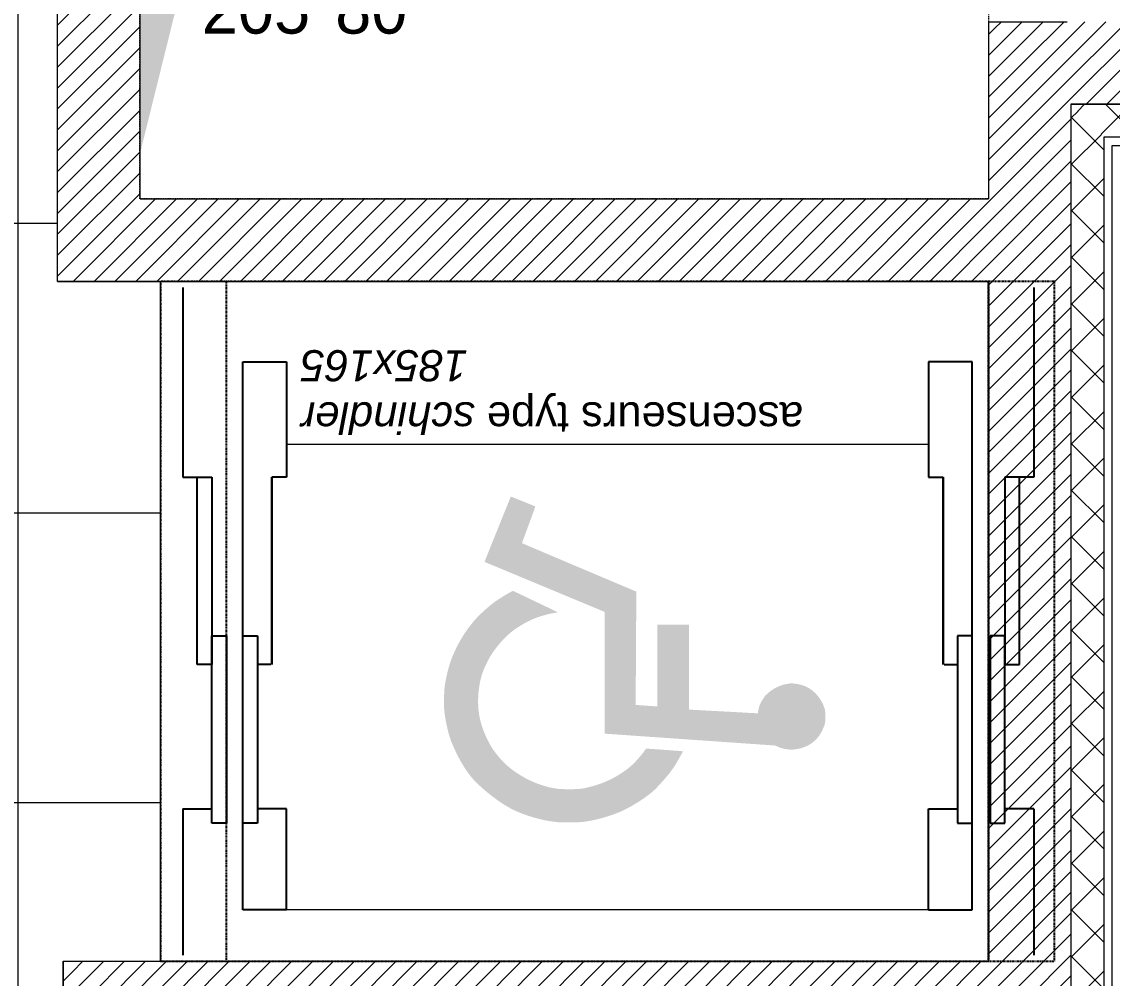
# Model space of a CAD drawing. Header units: centimetres. Extents: x 2191 to 12545, y -680 to 18662.
# Drawn here: x 8549.7 to 8814.3, y 8356.3 to 8588.4 of the extents above; entities that cross this region are included whole.
import ezdxf

# ---------------------------------------------------------------- set-up
doc = ezdxf.new("R2010")
doc.units = ezdxf.units.CM
doc.linetypes.add('Style de ligne -11', pattern=[0.347222, 0.20828, -0.138942])
doc.linetypes.add('VW-01', pattern=[0.41656, 0.20828, -0.20828])
for name, color, linetype in [('B GÈnÈral_Hatch', 252, 'Continuous'), ('B Général', 252, 'Continuous'), ('C ANNOTATIONS-prestations', 252, 'Continuous'), ('C ANNOTATIONS-prestations_Hatch', 252, 'Continuous'), ('C ANNOTATIONS-texte', 252, 'Continuous'), ('D SURFACES-shab', 252, 'Continuous')]:
    doc.layers.add(name, color=color, linetype=linetype)
doc.styles.add('Eurostile', font='Eurosti.TTF')
doc.styles.add('Helvetica Neue Thin', font='')
doc.styles.get('Helvetica Neue Thin').set_extended_font_data('Helvetica Neue Thin')
pattern_1 = [(45, (-631.1073, 4809.0284), (2.4253472, -2.6458333), [])]

# ---------------------------------------------------------------- blocks, each defined once
blk = doc.blocks.new('Groupe-144-1')
at = {"layer": 'B GÈnÈral_Hatch', "color": 254, "linetype": 'Continuous', "true_color": 0xd6d6d6}
blk.add_solid([(9209.48, 3826.39), (9209.48, 3747.39), (9359.48, 3826.39), (9224.5, 3808)], dxfattribs=at)
at = {"layer": 'B Général', "color": 7, "linetype": 'VW-01', "lineweight": 5, "flags": 128}
blk.add_lwpolyline([(9209.48, 3826.39), (9415.45, 3826.39), (9415.45, 3736.39), (9209.48, 3736.39)], close=True, dxfattribs=at)
at = {"layer": 'C ANNOTATIONS-texte', "insert": (9224.5, 3805.83), "char_height": 11.765, "width": 119.4469, "attachment_point": 1, "line_spacing_factor": 0.894142, "style": 'Eurostile'}
blk.add_mtext('VH R-6\\P205*80', dxfattribs=at)
blk = doc.blocks.new('LOGO PMR')
at = {"layer": 'B GÈnÈral_Hatch', "linetype": 'Continuous', "lineweight": 0, "true_color": 0xbfbfbf}
for points in [[(37.86, 30), (37.85, 30.02), (37.8, 30.15), (37.73, 30.31), (37.65, 30.51), (37.55, 30.74), (37.44, 31), (37.32, 31.3), (37.18, 31.63), (37.03, 31.99), (36.87, 32.38), (36.71, 32.77), (36.54, 33.16), (36.38, 33.56), (36.21, 33.97), (36.04, 34.38), (35.86, 34.8), (35.69, 35.22), (35.51, 35.64), (35.34, 36.06), (35.16, 36.48), (34.99, 36.89), (34.82, 37.29), (34.66, 37.7), (34.49, 38.09), (34.33, 38.49), (34.17, 38.87), (34.02, 39.24), (33.87, 39.59), (33.73, 39.92), (33.6, 40.24), (33.47, 40.54), (33.35, 40.83), (33.24, 41.1), (33.13, 41.37), (33.01, 41.65), (32.89, 41.93), (32.77, 42.22), (32.65, 42.52), (32.52, 42.83), (32.39, 43.15), (32.25, 43.47), (32.13, 43.78), (32.02, 44.04), (31.93, 44.26), (31.85, 44.44), (31.8, 44.57), (31.76, 44.66), (31.74, 44.71), (31.73, 44.72), (31.74, 44.71), (31.73, 44.72), (31.72, 44.74), (31.71, 44.78), (31.69, 44.84), (31.66, 44.9), (31.62, 44.99), (31.58, 45.08), (31.53, 45.2), (31.48, 45.33), (31.41, 45.49), (31.34, 45.66), (31.26, 45.85), (31.18, 46.06), (31.08, 46.29), (30.98, 46.54), (30.87, 46.8), (30.75, 47.08), (30.64, 47.36), (30.52, 47.65), (30.39, 47.95), (30.26, 48.26), (30.13, 48.58), (29.99, 48.91), (29.85, 49.25), (29.71, 49.59), (29.56, 49.93), (29.42, 50.28), (29.27, 50.63), (29.13, 50.98), (28.98, 51.34), (28.83, 51.7), (28.68, 52.06), (28.53, 52.41), (28.39, 52.77), (28.24, 53.12), (28.1, 53.46), (27.95, 53.81), (27.81, 54.15), (27.67, 54.48), (27.53, 54.82), (27.39, 55.15), (27.25, 55.49), (27.11, 55.82), (26.98, 56.15), (26.84, 56.49), (26.7, 56.82), (26.56, 57.15), (26.43, 57.46), (26.31, 57.75), (26.21, 58), (26.11, 58.23), (26.03, 58.43), (25.96, 58.59), (25.91, 58.73), (25.86, 58.83), (25.73, 58.83), (25.56, 58.83), (25.36, 58.83), (25.13, 58.83), (24.87, 58.83), (24.57, 58.83), (24.23, 58.83), (23.87, 58.83), (23.49, 58.83), (23.1, 58.83), (22.72, 58.83), (22.34, 58.83), (21.95, 58.83), (21.57, 58.83), (21.19, 58.83), (20.81, 58.83), (20.42, 58.83), (20.04, 58.83), (19.65, 58.83), (19.26, 58.83), (18.87, 58.83), (18.47, 58.83), (18.08, 58.83), (17.68, 58.83), (17.28, 58.83), (16.87, 58.83), (16.46, 58.83), (16.04, 58.83), (15.62, 58.83), (15.19, 58.83), (14.76, 58.83), (14.32, 58.83), (13.9, 58.83), (13.51, 58.83), (13.15, 58.83), (12.83, 58.83), (12.54, 58.83), (12.29, 58.83), (12.07, 58.83), (11.88, 58.83), (11.72, 58.83), (11.59, 58.83), (11.48, 58.83), (11.39, 58.83), (11.32, 58.83), (11.28, 58.83), (11.26, 58.83), (11.27, 58.83), (11.26, 58.83), (11.21, 58.83), (11.11, 58.83), (10.97, 58.83), (10.79, 58.83), (10.56, 58.83), (10.29, 58.83), (9.97, 58.83), (9.63, 58.83), (9.3, 58.83), (8.98, 58.83), (8.67, 58.83), (8.37, 58.83), (8.08, 58.83), (7.79, 58.83), (7.52, 58.83), (7.22, 58.83), (6.87, 58.83), (6.47, 58.83), (6.02, 58.83), (5.52, 58.83), (4.97, 58.83), (4.37, 58.83), (3.72, 58.83), (3.05, 58.83), (2.4, 58.83), (1.76, 58.83), (1.14, 58.83), (0.54, 58.84), (-0.04, 58.84), (-0.61, 58.84), (-1.16, 58.84), (-1.67, 58.84), (-2.13, 58.84), (-2.53, 58.84), (-2.87, 58.84), (-3.16, 58.84), (-3.4, 58.84), (-3.57, 58.85), (-3.69, 58.85), (-3.69, 58.85), (-3.69, 58.85), (-3.7, 58.96), (-3.71, 59.11), (-3.72, 59.29), (-3.74, 59.51), (-3.76, 59.76), (-3.78, 60.05), (-3.8, 60.38), (-3.83, 60.74), (-3.85, 61.14), (-3.88, 61.57), (-3.92, 62.05), (-3.95, 62.55), (-3.99, 63.09), (-4.03, 63.67), (-4.07, 64.29), (-4.12, 64.93), (-4.17, 65.61), (-4.22, 66.3), (-4.27, 67.02), (-4.32, 67.74), (-4.37, 68.49), (-4.42, 69.25), (-4.48, 70.03), (-4.53, 70.83), (-4.59, 71.61), (-4.64, 72.33), (-4.68, 72.98), (-4.72, 73.58), (-4.76, 74.11), (-4.79, 74.59), (-4.82, 75), (-4.85, 75.35), (-4.87, 75.68), (-4.89, 76.01), (-4.92, 76.36), (-4.94, 76.72), (-4.97, 77.08), (-4.99, 77.46), (-5.02, 77.84), (-5.05, 78.24), (-5.07, 78.61), (-5.1, 78.93), (-5.11, 79.19), (-5.13, 79.41), (-5.14, 79.57), (-5.15, 79.68), (-5.15, 79.74), (-5.15, 79.74), (-5.15, 79.73), (-5.15, 79.73), (-5.15, 79.75), (-5.16, 79.79), (-5.16, 79.85), (-5.17, 79.93), (-5.17, 80.02), (-5.18, 80.13), (-5.19, 80.27), (-5.2, 80.42), (-5.21, 80.6), (-5.23, 80.8), (-5.24, 81.02), (-5.26, 81.27), (-5.28, 81.53), (-5.3, 81.82), (-5.32, 82.13), (-5.34, 82.45), (-5.36, 82.78), (-5.39, 83.13), (-5.41, 83.49), (-5.44, 83.86), (-5.47, 84.24), (-5.49, 84.64), (-5.52, 85.05), (-5.55, 85.46), (-5.58, 85.88), (-5.61, 86.31), (-5.64, 86.74), (-5.67, 87.18), (-5.7, 87.62), (-5.73, 88.07), (-5.77, 88.53), (-5.8, 88.98), (-5.83, 89.43), (-5.86, 89.89), (-5.89, 90.34), (-5.92, 90.8), (-5.95, 91.25), (-5.99, 91.7), (-6.02, 92.15), (-6.05, 92.6), (-6.08, 93.04), (-6.11, 93.47), (-6.14, 93.9), (-6.17, 94.31), (-6.2, 94.73), (-6.23, 95.13), (-6.25, 95.54), (-6.28, 95.94), (-6.31, 96.33), (-6.34, 96.73), (-6.36, 97.12), (-6.39, 97.51), (-6.42, 97.9), (-6.45, 98.29), (-6.47, 98.65), (-6.49, 98.98), (-6.51, 99.28), (-6.53, 99.54), (-6.55, 99.76), (-6.56, 99.95), (-6.57, 100.11), (-6.58, 100.23), (-6.59, 100.25), (-6.61, 100.28), (-6.62, 100.32), (-6.64, 100.35), (-6.65, 100.39), (-6.67, 100.42), (-6.68, 100.46), (-6.7, 100.5), (-6.72, 100.54), (-6.73, 100.57), (-6.74, 100.59), (-6.75, 100.61), (-6.76, 100.62), (-6.76, 100.63), (-6.76, 100.63), (-6.76, 100.62), (-6.76, 100.62), (-6.77, 100.64), (-6.79, 100.68), (-6.81, 100.74), (-6.84, 100.82), (-6.89, 100.93), (-6.93, 101.05), (-6.99, 101.19), (-7.05, 101.34), (-7.11, 101.49), (-7.16, 101.64), (-7.2, 101.78), (-7.25, 101.92), (-7.28, 102.05), (-7.32, 102.18), (-7.35, 102.31), (-7.38, 102.44), (-7.4, 102.58), (-7.43, 102.74), (-7.46, 102.9), (-7.48, 103.07), (-7.5, 103.26), (-7.53, 103.45), (-7.55, 103.66), (-7.56, 103.95), (-7.58, 104.38), (-7.5, 105.12), (-7.38, 105.82), (-7.23, 106.5), (-7.02, 107.14), (-6.78, 107.75), (-6.5, 108.32), (-6.18, 108.87), (-5.81, 109.38), (-5.4, 109.85), (-4.96, 110.3), (-4.47, 110.71), (-3.94, 111.09), (-3.37, 111.43), (-2.76, 111.74), (-2.11, 112.02), (-1.42, 112.27), (-1, 112.35), (-0.79, 112.39), (-0.46, 112.42), (-0.13, 112.44), (0.19, 112.45), (0.52, 112.45), (0.85, 112.44), (1.18, 112.43), (1.51, 112.4), (1.84, 112.36), (2.06, 112.31), (2.51, 112.22), (3.26, 111.92), (3.97, 111.58), (4.64, 111.18), (5.27, 110.73), (5.86, 110.23), (6.41, 109.67), (6.92, 109.07), (7.38, 108.41), (7.59, 107.99), (7.75, 107.68), (7.89, 107.31), (8.03, 106.93), (8.14, 106.55), (8.24, 106.17), (8.32, 105.78), (8.39, 105.39), (8.44, 105), (8.48, 104.6), (8.48, 104.25), (8.48, 103.76), (8.34, 102.92), (8.14, 102.1), (7.88, 101.33), (7.55, 100.58), (7.15, 99.86), (6.7, 99.18), (6.17, 98.53), (5.59, 97.91), (5.19, 97.6), (5.01, 97.46), (4.64, 97.23), (4.29, 97.01), (3.95, 96.83), (3.63, 96.66), (3.31, 96.52), (3.02, 96.41), (2.74, 96.32), (2.47, 96.26), (2.23, 96.21), (2.02, 96.17), (1.85, 96.14), (1.71, 96.11), (1.61, 96.09), (1.54, 96.07), (1.5, 96.07), (1.5, 96.07), (1.52, 96.07), (1.53, 96.08), (1.53, 96.08), (1.52, 96.08), (1.51, 96.08), (1.49, 96.08), (1.47, 96.07), (1.44, 96.07), (1.4, 96.07), (1.37, 96.06), (1.34, 96.06), (1.31, 96.06), (1.28, 96.05), (1.26, 96.05), (1.23, 96.05), (1.21, 96.04), (1.21, 96.03), (1.21, 96.01), (1.22, 95.98), (1.22, 95.96), (1.22, 95.94), (1.22, 95.91), (1.22, 95.88), (1.23, 95.85), (1.23, 95.82), (1.23, 95.8), (1.23, 95.79), (1.23, 95.78), (1.23, 95.78), (1.23, 95.79), (1.23, 95.81), (1.23, 95.83), (1.23, 95.86), (1.23, 95.87), (1.23, 95.87), (1.23, 95.86), (1.23, 95.84), (1.23, 95.81), (1.24, 95.76), (1.24, 95.71), (1.24, 95.65), (1.25, 95.58), (1.25, 95.5), (1.26, 95.41), (1.26, 95.32), (1.27, 95.21), (1.28, 95.1), (1.28, 94.99), (1.29, 94.85), (1.3, 94.7), (1.31, 94.52), (1.32, 94.33), (1.33, 94.11), (1.35, 93.87), (1.36, 93.6), (1.38, 93.32), (1.39, 93.02), (1.41, 92.71), (1.43, 92.39), (1.45, 92.06), (1.47, 91.72), (1.49, 91.37), (1.51, 91.01), (1.53, 90.64), (1.55, 90.26), (1.57, 89.88), (1.59, 89.5), (1.61, 89.12), (1.63, 88.73), (1.65, 88.33), (1.67, 87.94), (1.7, 87.54), (1.72, 87.14), (1.74, 86.74), (1.76, 86.35), (1.78, 85.96), (1.8, 85.58), (1.82, 85.2), (1.84, 84.82), (1.86, 84.44), (1.88, 84.08), (1.9, 83.72), (1.92, 83.37), (1.94, 83.03), (1.96, 82.71), (1.97, 82.39), (1.99, 82.09), (2.01, 81.79), (2.02, 81.51), (2.04, 81.25), (2.05, 81.02), (2.06, 80.8), (2.07, 80.61), (2.08, 80.44), (2.09, 80.29), (2.09, 80.17), (2.1, 80.06), (2.1, 79.95), (2.11, 79.86), (2.11, 79.77), (2.12, 79.69), (2.12, 79.62), (2.12, 79.56), (2.12, 79.5), (2.13, 79.46), (2.13, 79.42), (2.13, 79.39), (2.13, 79.38), (2.13, 79.37), (2.13, 79.37), (2.13, 79.39), (2.13, 79.41), (2.13, 79.44), (2.12, 79.45), (2.12, 79.47), (2.12, 79.48), (2.12, 79.48), (2.12, 79.47), (2.12, 79.46), (2.12, 79.45), (2.12, 79.43), (2.12, 79.41), (2.12, 79.4), (2.12, 79.38), (2.12, 79.37), (2.12, 79.36), (2.12, 79.35), (2.12, 79.34), (2.2, 79.34), (2.3, 79.34), (2.42, 79.34), (2.56, 79.34), (2.71, 79.34), (2.88, 79.34), (3.07, 79.34), (3.28, 79.34), (3.51, 79.34), (3.75, 79.34), (3.99, 79.34), (4.25, 79.34), (4.52, 79.34), (4.8, 79.34), (5.09, 79.34), (5.4, 79.34), (5.71, 79.34), (6.02, 79.34), (6.33, 79.34), (6.65, 79.34), (6.97, 79.34), (7.29, 79.34), (7.61, 79.34), (7.94, 79.34), (8.26, 79.34), (8.58, 79.34), (8.89, 79.34), (9.19, 79.34), (9.49, 79.34), (9.78, 79.34), (10.06, 79.34), (10.34, 79.34), (10.6, 79.34), (10.84, 79.34), (11.06, 79.34), (11.26, 79.34), (11.44, 79.34), (11.6, 79.34), (11.74, 79.34), (11.86, 79.34), (11.97, 79.34), (12.06, 79.34), (12.15, 79.34), (12.23, 79.34), (12.3, 79.34), (12.36, 79.34), (12.41, 79.34), (12.46, 79.34), (12.54, 79.34), (12.64, 79.34), (12.75, 79.34), (12.89, 79.34), (13.04, 79.34), (13.22, 79.34), (13.41, 79.34), (13.62, 79.34), (13.84, 79.34), (14.08, 79.34), (14.32, 79.34), (14.58, 79.34), (14.85, 79.34), (15.13, 79.34), (15.43, 79.34), (15.73, 79.34), (16.04, 79.34), (16.35, 79.34), (16.66, 79.34), (16.98, 79.34), (17.3, 79.34), (17.62, 79.34), (17.94, 79.34), (18.27, 79.34), (18.59, 79.34), (18.91, 79.34), (19.22, 79.34), (19.52, 79.34), (19.82, 79.34), (20.11, 79.34), (20.39, 79.34), (20.67, 79.34), (20.93, 79.34), (21.17, 79.34), (21.4, 79.34), (21.6, 79.34), (21.78, 79.34), (21.94, 79.34), (22.08, 79.34), (22.2, 79.34), (22.3, 79.34), (22.4, 79.34), (22.48, 79.34), (22.56, 79.34), (22.63, 79.34), (22.69, 79.34), (22.74, 79.34), (22.79, 79.34), (22.79, 79.27), (22.79, 79.19), (22.79, 79.1), (22.79, 78.99), (22.79, 78.88), (22.79, 78.74), (22.79, 78.6), (22.79, 78.44), (22.79, 78.28), (22.79, 78.11), (22.79, 77.94), (22.79, 77.77), (22.79, 77.59), (22.79, 77.41), (22.79, 77.23), (22.79, 77.05), (22.79, 76.87), (22.79, 76.7), (22.79, 76.55), (22.79, 76.4), (22.79, 76.27), (22.79, 76.16), (22.79, 76.05), (22.79, 75.96), (22.79, 75.88), (22.79, 75.8), (22.79, 75.73), (22.79, 75.67), (22.79, 75.61), (22.79, 75.56), (22.79, 75.52), (22.79, 75.48), (22.79, 75.45), (22.79, 75.4), (22.79, 75.35), (22.79, 75.3), (22.79, 75.23), (22.79, 75.16), (22.79, 75.08), (22.79, 75), (22.79, 74.91), (22.79, 74.8), (22.79, 74.68), (22.79, 74.55), (22.79, 74.41), (22.79, 74.25), (22.79, 74.08), (22.79, 73.91), (22.79, 73.72), (22.79, 73.54), (22.79, 73.36), (22.79, 73.18), (22.79, 73.01), (22.79, 72.84), (22.79, 72.67), (22.79, 72.51), (22.79, 72.35), (22.79, 72.21), (22.79, 72.08), (22.79, 71.96), (22.79, 71.86), (22.79, 71.77), (22.79, 71.69), (22.79, 71.62), (22.71, 71.62), (22.62, 71.62), (22.5, 71.62), (22.37, 71.62), (22.22, 71.62), (22.06, 71.62), (21.87, 71.62), (21.67, 71.62), (21.45, 71.62), (21.23, 71.62), (20.99, 71.62), (20.74, 71.62), (20.48, 71.62), (20.21, 71.62), (19.93, 71.62), (19.64, 71.62), (19.34, 71.62), (19.04, 71.62), (18.74, 71.62), (18.43, 71.62), (18.13, 71.62), (17.82, 71.62), (17.51, 71.62), (17.19, 71.62), (16.88, 71.62), (16.56, 71.62), (16.24, 71.62), (15.91, 71.62), (15.59, 71.62), (15.26, 71.62), (14.92, 71.62), (14.59, 71.62), (14.27, 71.62), (13.97, 71.62), (13.71, 71.62), (13.48, 71.62), (13.28, 71.62), (13.1, 71.62), (12.96, 71.62), (12.84, 71.62), (12.76, 71.62), (12.67, 71.62), (12.56, 71.62), (12.43, 71.62), (12.28, 71.62), (12.11, 71.62), (11.93, 71.62), (11.72, 71.62), (11.51, 71.62), (11.28, 71.62), (11.04, 71.62), (10.79, 71.62), (10.54, 71.62), (10.27, 71.62), (9.98, 71.62), (9.69, 71.62), (9.39, 71.62), (9.09, 71.62), (8.79, 71.62), (8.49, 71.62), (8.18, 71.62), (7.87, 71.62), (7.56, 71.62), (7.25, 71.62), (6.93, 71.62), (6.61, 71.62), (6.29, 71.62), (5.97, 71.62), (5.64, 71.62), (5.31, 71.62), (4.98, 71.62), (4.64, 71.62), (4.32, 71.62), (4.03, 71.62), (3.77, 71.62), (3.53, 71.62), (3.33, 71.62), (3.16, 71.62), (3.01, 71.62), (2.9, 71.62), (2.9, 71.6), (2.9, 71.57), (2.9, 71.54), (2.91, 71.51), (2.91, 71.47), (2.91, 71.44), (2.91, 71.41), (2.92, 71.37), (2.92, 71.34), (2.92, 71.31), (2.92, 71.28), (2.93, 71.26), (2.93, 71.24), (2.93, 71.22), (2.93, 71.21), (2.93, 71.21), (2.93, 71.19), (2.93, 71.16), (2.94, 71.1), (2.94, 71.03), (2.95, 70.94), (2.96, 70.82), (2.97, 70.69), (2.98, 70.54), (2.99, 70.38), (3, 70.22), (3.01, 70.05), (3.03, 69.88), (3.04, 69.71), (3.05, 69.53), (3.06, 69.35), (3.08, 69.17), (3.09, 69), (3.1, 68.84), (3.11, 68.72), (3.11, 68.61), (3.12, 68.53), (3.13, 68.46), (3.13, 68.42), (3.13, 68.41), (3.13, 68.4), (3.13, 68.37), (3.13, 68.34), (3.14, 68.3), (3.14, 68.25), (3.14, 68.19), (3.15, 68.12), (3.15, 68.04), (3.16, 67.95), (3.17, 67.86), (3.17, 67.75), (3.18, 67.64), (3.19, 67.53), (3.2, 67.4), (3.21, 67.27), (3.22, 67.14), (3.23, 67), (3.24, 66.88), (3.24, 66.76), (3.25, 66.66), (3.26, 66.56), (3.26, 66.48), (3.27, 66.4), (3.27, 66.34), (3.31, 66.34), (3.35, 66.34), (3.39, 66.34), (3.44, 66.34), (3.5, 66.34), (3.57, 66.34), (3.64, 66.35), (3.71, 66.35), (3.8, 66.35), (3.89, 66.35), (3.99, 66.35), (4.1, 66.35), (4.22, 66.35), (4.34, 66.36), (4.48, 66.36), (4.62, 66.36), (4.77, 66.36), (4.9, 66.36), (5.04, 66.36), (5.16, 66.37), (5.29, 66.37), (5.4, 66.37), (5.51, 66.37), (5.61, 66.37), (5.7, 66.37), (5.77, 66.37), (5.82, 66.38), (5.84, 66.38), (5.85, 66.38), (5.83, 66.38), (5.79, 66.38), (5.72, 66.37), (5.68, 66.37), (5.68, 66.37), (5.72, 66.37), (5.82, 66.38), (5.97, 66.38), (6.16, 66.38), (6.4, 66.38), (6.7, 66.39), (7.02, 66.39), (7.36, 66.39), (7.71, 66.4), (8.08, 66.4), (8.47, 66.41), (8.87, 66.41), (9.28, 66.41), (9.71, 66.42), (10.15, 66.42), (10.6, 66.43), (11.06, 66.43), (11.53, 66.43), (12.01, 66.44), (12.49, 66.44), (12.98, 66.44), (13.48, 66.45), (13.99, 66.45), (14.5, 66.45), (15.01, 66.46), (15.52, 66.46), (16.04, 66.46), (16.56, 66.47), (17.08, 66.47), (17.6, 66.47), (18.13, 66.48), (18.65, 66.48), (19.17, 66.48), (19.68, 66.49), (20.19, 66.49), (20.7, 66.49), (21.21, 66.49), (21.71, 66.5), (22.2, 66.5), (22.69, 66.5), (23.17, 66.5), (23.64, 66.5), (24.1, 66.51), (24.55, 66.51), (25, 66.51), (25.43, 66.51), (25.86, 66.51), (26.29, 66.51), (26.71, 66.52), (27.13, 66.52), (27.54, 66.52), (27.95, 66.52), (28.35, 66.52), (28.76, 66.52), (29.14, 66.52), (29.48, 66.52), (29.79, 66.52), (30.06, 66.52), (30.29, 66.51), (30.49, 66.51), (30.65, 66.51), (30.77, 66.51), (30.78, 66.5), (30.78, 66.5), (30.83, 66.39), (30.89, 66.25), (30.97, 66.07), (31.06, 65.86), (31.16, 65.62), (31.28, 65.34), (31.41, 65.03), (31.56, 64.69), (31.72, 64.31), (31.89, 63.9), (32.08, 63.46), (32.28, 62.99), (32.49, 62.48), (32.72, 61.94), (32.96, 61.37), (33.22, 60.76), (33.5, 60.1), (33.81, 59.36), (34.16, 58.54), (34.54, 57.63), (34.96, 56.64), (35.41, 55.57), (35.9, 54.42), (36.42, 53.19), (36.66, 52.62), (36.9, 52.05), (37.31, 51.09), (37.69, 50.18), (38.06, 49.32), (38.4, 48.52), (38.71, 47.76), (39.01, 47.06), (39.29, 46.41), (39.54, 45.81), (39.78, 45.24), (40.02, 44.68), (40.26, 44.12), (40.5, 43.56), (40.73, 43.02), (40.96, 42.47), (41.19, 41.93), (41.42, 41.4), (41.64, 40.89), (41.83, 40.43), (42, 40.03), (42.15, 39.68), (42.28, 39.38), (42.39, 39.13), (42.48, 38.94), (42.55, 38.79), (42.55, 38.79), (42.55, 38.79), (42.65, 38.83), (42.78, 38.87), (42.93, 38.93), (43.11, 38.99), (43.31, 39.06), (43.54, 39.15), (43.79, 39.24), (44.06, 39.34), (44.35, 39.44), (44.62, 39.55), (44.89, 39.64), (45.15, 39.74), (45.4, 39.83), (45.65, 39.92), (45.88, 40.01), (46.11, 40.09), (46.33, 40.17), (46.55, 40.26), (46.78, 40.34), (47, 40.42), (47.22, 40.5), (47.44, 40.58), (47.67, 40.67), (47.89, 40.75), (48.12, 40.83), (48.35, 40.92), (48.59, 41.01), (48.85, 41.1), (49.11, 41.19), (49.38, 41.29), (49.65, 41.39), (49.94, 41.5), (50.22, 41.6), (50.47, 41.69), (50.69, 41.77), (50.89, 41.83), (51.06, 41.89), (51.21, 41.94), (51.33, 41.98), (51.43, 42.01), (51.43, 42.01), (51.43, 42), (51.47, 41.93), (51.51, 41.85), (51.55, 41.75), (51.6, 41.63), (51.65, 41.51), (51.71, 41.37), (51.78, 41.22), (51.85, 41.05), (51.92, 40.87), (51.99, 40.69), (52.07, 40.5), (52.15, 40.31), (52.24, 40.1), (52.32, 39.9), (52.41, 39.68), (52.5, 39.46), (52.59, 39.24), (52.68, 39.02), (52.76, 38.8), (52.85, 38.58), (52.94, 38.37), (53.02, 38.16), (53.11, 37.95), (53.19, 37.74), (53.27, 37.54), (53.34, 37.36), (53.41, 37.19), (53.47, 37.03), (53.52, 36.89), (53.57, 36.77), (53.62, 36.66), (53.65, 36.57), (53.68, 36.48), (53.71, 36.4), (53.74, 36.33), (53.76, 36.27), (53.78, 36.21), (53.8, 36.16), (53.82, 36.12), (53.83, 36.08), (53.83, 36.08), (53.82, 36.08), (53.7, 36.02), (53.55, 35.96), (53.36, 35.88), (53.14, 35.79), (52.89, 35.69), (52.61, 35.58), (52.3, 35.45), (51.96, 35.31), (51.6, 35.17), (51.24, 35.02), (50.88, 34.88), (50.52, 34.73), (50.16, 34.58), (49.8, 34.44), (49.43, 34.29), (49.07, 34.14), (48.7, 33.99), (48.33, 33.84), (47.95, 33.69), (47.57, 33.54), (47.19, 33.39), (46.8, 33.23), (46.42, 33.07), (46.02, 32.92), (45.63, 32.76), (45.24, 32.6), (44.85, 32.44), (44.47, 32.29), (44.09, 32.14), (43.71, 31.99), (43.34, 31.84), (42.97, 31.69), (42.6, 31.54), (42.23, 31.39), (41.87, 31.24), (41.5, 31.1), (41.13, 30.95), (40.76, 30.8), (40.4, 30.65), (40.03, 30.51), (39.68, 30.37), (39.36, 30.24), (39.07, 30.13), (38.82, 30.02), (38.59, 29.93), (38.4, 29.86), (38.24, 29.79), (38.11, 29.74), (38.09, 29.74), (38.07, 29.74), (38.05, 29.74), (38.03, 29.75), (38, 29.77), (37.98, 29.79), (37.96, 29.82), (37.93, 29.86), (37.91, 29.9), (37.88, 29.95)], [(2.22, 19.91), (1.58, 19.96), (0.81, 20.07), (0.05, 20.19), (-0.71, 20.32), (-1.46, 20.47), (-2.2, 20.63), (-2.93, 20.8), (-3.65, 20.99), (-4.37, 21.2), (-4.94, 21.39), (-5.72, 21.66), (-7.39, 22.39), (-8.95, 23.13), (-10.39, 23.9), (-11.73, 24.7), (-12.95, 25.51), (-14.06, 26.35), (-15.06, 27.21), (-15.95, 28.1), (-16.76, 28.99), (-17.54, 29.88), (-18.27, 30.77), (-18.97, 31.66), (-19.63, 32.54), (-20.25, 33.42), (-20.83, 34.3), (-21.37, 35.18), (-21.89, 36.1), (-22.37, 37.08), (-22.83, 38.13), (-23.27, 39.24), (-23.67, 40.43), (-24.06, 41.69), (-24.41, 43.01), (-24.74, 44.41), (-24.88, 45.24), (-24.9, 45.4), (-24.94, 45.63), (-24.97, 45.86), (-25, 46.08), (-25.03, 46.3), (-25.06, 46.51), (-25.09, 46.72), (-25.12, 46.92), (-25.14, 47.11), (-25.15, 47.22), (-25.17, 47.34), (-25.18, 47.46), (-25.18, 47.59), (-25.19, 47.72), (-25.2, 47.86), (-25.2, 48.01), (-25.21, 48.16), (-25.22, 48.32), (-25.22, 48.48), (-25.23, 48.65), (-25.23, 48.84), (-25.23, 49.04), (-25.24, 49.26), (-25.24, 49.48), (-25.24, 49.72), (-25.24, 49.98), (-25.24, 50.24), (-25.24, 50.51), (-25.24, 50.76), (-25.24, 51), (-25.24, 51.23), (-25.23, 51.44), (-25.23, 51.64), (-25.23, 51.82), (-25.22, 52), (-25.22, 52.16), (-25.21, 52.32), (-25.2, 52.47), (-25.2, 52.61), (-25.19, 52.75), (-25.18, 52.88), (-25.17, 53.01), (-25.17, 53.13), (-25.15, 53.25), (-25.08, 53.92), (-24.89, 55.07), (-24.67, 56.21), (-24.41, 57.34), (-24.11, 58.46), (-23.78, 59.56), (-23.42, 60.65), (-23.02, 61.73), (-22.59, 62.8), (-22.3, 63.4), (-21.94, 64.16), (-21.25, 65.4), (-20.56, 66.56), (-19.89, 67.62), (-19.23, 68.6), (-18.58, 69.48), (-17.95, 70.27), (-17.32, 70.97), (-16.71, 71.58), (-16.12, 72.13), (-15.57, 72.63), (-15.06, 73.09), (-14.58, 73.52), (-14.13, 73.9), (-13.73, 74.24), (-13.35, 74.54), (-13.02, 74.8), (-12.69, 75.04), (-12.35, 75.29), (-11.98, 75.54), (-11.6, 75.79), (-11.2, 76.04), (-10.78, 76.3), (-10.34, 76.56), (-9.88, 76.82), (-9.45, 77.06), (-9.1, 77.27), (-8.81, 77.43), (-8.59, 77.55), (-8.45, 77.63), (-8.38, 77.67), (-8.38, 77.67), (-8.45, 77.63), (-8.54, 77.57), (-8.61, 77.53), (-8.66, 77.51), (-8.68, 77.49), (-8.68, 77.49), (-8.65, 77.51), (-8.6, 77.53), (-8.52, 77.57), (-8.43, 77.62), (-8.35, 77.66), (-8.28, 77.7), (-8.21, 77.74), (-8.14, 77.77), (-8.09, 77.8), (-8.03, 77.83), (-7.99, 77.85), (-7.98, 77.83), (-7.98, 77.81), (-7.98, 77.79), (-7.98, 77.76), (-7.97, 77.74), (-7.97, 77.71), (-7.97, 77.68), (-7.97, 77.66), (-7.96, 77.63), (-7.96, 77.61), (-7.96, 77.59), (-7.96, 77.58), (-7.96, 77.58), (-7.96, 77.58), (-7.96, 77.59), (-7.96, 77.6), (-7.96, 77.62), (-7.96, 77.62), (-7.96, 77.61), (-7.96, 77.59), (-7.95, 77.56), (-7.95, 77.52), (-7.95, 77.47), (-7.94, 77.41), (-7.93, 77.34), (-7.93, 77.25), (-7.92, 77.15), (-7.91, 77.03), (-7.9, 76.9), (-7.89, 76.75), (-7.87, 76.59), (-7.86, 76.41), (-7.85, 76.23), (-7.83, 76.03), (-7.82, 75.82), (-7.8, 75.61), (-7.78, 75.39), (-7.77, 75.16), (-7.75, 74.93), (-7.73, 74.68), (-7.71, 74.43), (-7.69, 74.18), (-7.67, 73.93), (-7.66, 73.68), (-7.64, 73.42), (-7.62, 73.17), (-7.6, 72.91), (-7.58, 72.65), (-7.56, 72.39), (-7.54, 72.14), (-7.52, 71.89), (-7.51, 71.65), (-7.49, 71.42), (-7.47, 71.19), (-7.46, 70.96), (-7.44, 70.74), (-7.42, 70.53), (-7.41, 70.34), (-7.4, 70.16), (-7.39, 70), (-7.38, 69.85), (-7.37, 69.72), (-7.36, 69.6), (-7.35, 69.51), (-7.35, 69.42), (-7.34, 69.34), (-7.33, 69.26), (-7.33, 69.2), (-7.33, 69.13), (-7.32, 69.08), (-7.32, 69.03), (-7.32, 68.99), (-7.32, 68.96), (-7.32, 68.93), (-7.32, 68.91), (-7.32, 68.89), (-7.32, 68.88), (-7.33, 68.88), (-7.33, 68.88), (-7.34, 68.88), (-7.35, 68.89), (-7.36, 68.89), (-7.38, 68.89), (-7.39, 68.88), (-7.41, 68.87), (-7.43, 68.86), (-7.45, 68.84), (-7.48, 68.81), (-7.5, 68.79), (-7.53, 68.76), (-7.57, 68.73), (-7.61, 68.7), (-7.65, 68.67), (-7.69, 68.63), (-7.74, 68.6), (-7.79, 68.56), (-7.86, 68.51), (-8.18, 68.29), (-8.61, 67.96), (-9.03, 67.61), (-9.45, 67.26), (-9.86, 66.9), (-10.27, 66.52), (-10.67, 66.15), (-11.06, 65.76), (-11.44, 65.36), (-11.7, 65.06), (-12.14, 64.55), (-13, 63.37), (-13.79, 62.14), (-14.5, 60.88), (-15.13, 59.57), (-15.7, 58.23), (-16.18, 56.85), (-16.59, 55.42), (-16.93, 53.96), (-17.03, 53.28), (-17.05, 53.15), (-17.08, 52.98), (-17.1, 52.8), (-17.12, 52.63), (-17.13, 52.47), (-17.15, 52.31), (-17.16, 52.15), (-17.16, 51.99), (-17.17, 51.84), (-17.17, 51.69), (-17.17, 51.53), (-17.18, 51.38), (-17.18, 51.22), (-17.18, 51.07), (-17.18, 50.91), (-17.18, 50.75), (-17.18, 50.59), (-17.18, 50.34), (-17.18, 50.03), (-17.18, 49.84), (-17.18, 49.65), (-17.18, 49.46), (-17.18, 49.28), (-17.17, 49.11), (-17.17, 48.95), (-17.17, 48.78), (-17.16, 48.63), (-17.16, 48.48), (-17.15, 48.33), (-17.14, 48.19), (-17.13, 48.04), (-17.12, 47.91), (-17.11, 47.77), (-17.1, 47.64), (-17.08, 47.51), (-17.06, 47.39), (-17.05, 47.26), (-17.03, 47.13), (-17.01, 47), (-16.99, 46.86), (-16.97, 46.72), (-16.94, 46.59), (-16.92, 46.45), (-16.88, 46.24), (-16.76, 45.56), (-16.36, 44.1), (-15.88, 42.67), (-15.32, 41.3), (-14.68, 39.96), (-13.96, 38.67), (-13.16, 37.42), (-12.29, 36.21), (-11.33, 35.05), (-10.85, 34.56), (-10.58, 34.28), (-10.25, 33.97), (-9.93, 33.67), (-9.59, 33.37), (-9.25, 33.08), (-8.9, 32.8), (-8.55, 32.52), (-8.19, 32.24), (-7.83, 31.98), (-7.5, 31.75), (-6.95, 31.38), (-5.96, 30.82), (-4.97, 30.32), (-3.99, 29.87), (-3.01, 29.47), (-2.04, 29.12), (-1.07, 28.83), (-0.11, 28.59), (0.85, 28.4), (1.82, 28.26), (2.81, 28.17), (3.82, 28.14), (4.86, 28.15), (5.91, 28.2), (6.98, 28.31), (8.08, 28.47), (9.19, 28.67), (9.83, 28.85), (10.1, 28.92), (10.41, 29.01), (10.7, 29.1), (10.98, 29.19), (11.24, 29.28), (11.49, 29.37), (11.72, 29.46), (11.94, 29.55), (12.14, 29.63), (12.33, 29.72), (12.53, 29.81), (12.73, 29.9), (12.94, 29.99), (13.15, 30.09), (13.36, 30.19), (13.57, 30.3), (13.79, 30.4), (14.11, 30.57), (14.67, 30.86), (15.36, 31.29), (16.03, 31.73), (16.68, 32.2), (17.33, 32.69), (17.96, 33.2), (18.58, 33.73), (19.18, 34.28), (19.77, 34.85), (20.35, 35.47), (20.92, 36.14), (21.48, 36.86), (22.02, 37.65), (22.55, 38.49), (23.08, 39.39), (23.58, 40.35), (24.08, 41.37), (24.32, 41.97), (24.46, 42.34), (24.63, 42.84), (24.79, 43.34), (24.94, 43.84), (25.08, 44.34), (25.22, 44.84), (25.34, 45.34), (25.45, 45.83), (25.55, 46.33), (25.61, 46.69), (25.62, 46.79), (25.64, 46.91), (25.66, 47.03), (25.68, 47.13), (25.7, 47.21), (25.71, 47.29), (25.73, 47.36), (25.74, 47.41), (25.75, 47.46), (25.76, 47.46), (25.76, 47.46), (25.82, 47.34), (25.9, 47.19), (25.98, 47.01), (26.08, 46.81), (26.2, 46.58), (26.32, 46.32), (26.46, 46.04), (26.61, 45.72), (26.76, 45.41), (26.9, 45.12), (27.03, 44.85), (27.14, 44.61), (27.25, 44.39), (27.34, 44.19), (27.43, 44.02), (27.5, 43.87), (27.57, 43.73), (27.63, 43.58), (27.71, 43.43), (27.78, 43.28), (27.86, 43.12), (27.93, 42.96), (28.01, 42.79), (28.1, 42.62), (28.18, 42.45), (28.24, 42.31), (28.3, 42.19), (28.35, 42.09), (28.38, 42.01), (28.41, 41.96), (28.42, 41.93), (28.43, 41.92), (28.43, 41.92), (28.44, 41.9), (28.45, 41.88), (28.47, 41.84), (28.49, 41.8), (28.52, 41.74), (28.55, 41.67), (28.59, 41.59), (28.63, 41.5), (28.68, 41.39), (28.74, 41.27), (28.8, 41.14), (28.87, 41), (28.94, 40.84), (29.02, 40.67), (29.11, 40.49), (29.2, 40.29), (29.3, 40.1), (29.39, 39.91), (29.48, 39.71), (29.58, 39.51), (29.67, 39.31), (29.77, 39.1), (29.87, 38.9), (29.97, 38.69), (30.06, 38.49), (30.15, 38.3), (30.24, 38.12), (30.33, 37.94), (30.41, 37.76), (30.49, 37.6), (30.56, 37.43), (30.64, 37.28), (30.7, 37.15), (30.76, 37.02), (30.82, 36.91), (30.86, 36.81), (30.9, 36.72), (30.94, 36.65), (30.97, 36.59), (30.95, 36.57), (30.94, 36.53), (30.91, 36.49), (30.89, 36.44), (30.86, 36.39), (30.82, 36.32), (30.79, 36.25), (30.74, 36.17), (30.71, 36.11), (30.69, 36.06), (30.68, 36.05), (30.69, 36.06), (30.71, 36.1), (30.75, 36.17), (30.8, 36.26), (30.87, 36.38), (30.93, 36.47), (30.94, 36.49), (30.9, 36.43), (30.83, 36.3), (30.71, 36.09), (30.54, 35.8), (30.34, 35.44), (30.09, 35.01), (29.82, 34.54), (29.55, 34.1), (29.29, 33.67), (29.03, 33.27), (28.78, 32.89), (28.53, 32.53), (28.29, 32.18), (28.05, 31.86), (27.8, 31.54), (27.53, 31.21), (27.24, 30.85), (26.92, 30.49), (26.59, 30.1), (26.23, 29.7), (25.85, 29.28), (25.45, 28.85), (25.02, 28.4), (24.56, 27.95), (24.07, 27.51), (23.55, 27.05), (23, 26.6), (22.42, 26.14), (21.81, 25.69), (21.16, 25.22), (20.49, 24.77), (19.78, 24.32), (19.04, 23.88), (18.26, 23.45), (17.46, 23.03), (16.61, 22.61), (15.74, 22.21), (14.83, 21.82), (14.07, 21.55), (13.52, 21.35), (12.87, 21.15), (12.21, 20.96), (11.55, 20.78), (10.88, 20.62), (10.2, 20.46), (9.51, 20.32), (8.82, 20.19), (8.12, 20.08), (7.5, 20), (7.38, 19.99), (7.15, 19.97), (6.92, 19.95), (6.68, 19.94), (6.44, 19.93), (6.18, 19.91), (5.93, 19.9), (5.66, 19.89), (5.39, 19.89), (5.12, 19.88), (4.86, 19.87), (4.62, 19.87), (4.38, 19.87), (4.16, 19.86), (3.95, 19.86), (3.76, 19.86), (3.57, 19.86), (3.4, 19.87), (3.23, 19.87), (3.07, 19.87), (2.91, 19.88), (2.76, 19.88), (2.62, 19.89), (2.48, 19.89), (2.35, 19.9)]]:
    blk.add_hatch(color=9, dxfattribs=at).paths.add_polyline_path(points)

msp = doc.modelspace()

# ---------------------------------------------------------------- hatches: boundary and pattern name
at = {"layer": 'B GÈnÈral_Hatch', "linetype": 'Continuous', "lineweight": 5}
h = msp.add_hatch(dxfattribs=at)
h.set_pattern_fill('50_BETON', style=0, pattern_type=2)
h.set_pattern_definition(pattern_1)
h.paths.add_polyline_path([(8578.38, 8928.42), (8558.38, 8946.42), (8558.38, 8525.42), (8578.38, 8545.42)])
h = msp.add_hatch(dxfattribs=at)
h.set_pattern_fill('50_BETON', style=0, pattern_type=2)
h.set_pattern_definition(pattern_1)
h.paths.add_polyline_path([(8784.34, 8360.42), (8804.34, 8340.42), (8804.34, 8568.42), (8784.34, 8588.42)])
h = msp.add_hatch(dxfattribs=at)
h.set_pattern_fill('50_BETON', style=0, pattern_type=2)
h.set_pattern_definition(pattern_1)
h.paths.add_polyline_path([(9163.38, 8568.42), (9163.38, 8588.42), (8784.34, 8588.42), (8804.34, 8568.42)])
at = {"layer": 'B GÈnÈral_Hatch', "linetype": 'Continuous', "lineweight": 5, "true_color": 0x808080}
h = msp.add_hatch(dxfattribs=at)
h.set_pattern_fill('02_ISOLANT', color=8, angle=-179.9994, style=0, pattern_type=2)
h.set_pattern_definition([(225.00057, (-631.107, 4809.0284), (5.656911, -5.6567977), []), (315.00057, (-631.107, 4809.0284), (-5.6567977, -5.656911), [])])
h.paths.add_polyline_path([(9155.38, 8560.42), (9163.38, 8568.42), (8804.34, 8568.41), (8812.34, 8560.41)])
h = msp.add_hatch(dxfattribs=at)
h.set_pattern_fill('02_ISOLANT', color=8, angle=-90, style=0, pattern_type=2)
h.set_pattern_definition([(315, (-631.107, 4809.0284), (5.6568544, 5.656854), []), (45, (-631.107, 4809.0284), (5.656854, -5.6568544), [])])
h.paths.add_polyline_path([(8812.34, 8560.41), (8804.34, 8568.41), (8804.34, 8340.42), (8812.34, 8332.42)])
at = {"layer": 'B GÈnÈral_Hatch', "linetype": 'Continuous', "lineweight": 5}
h = msp.add_hatch(dxfattribs=at)
h.set_pattern_fill('50_BETON', style=0, pattern_type=2)
h.set_pattern_definition(pattern_1)
h.paths.add_polyline_path([(8784.34, 8525.42), (8784.34, 8545.42), (8578.38, 8545.42), (8558.38, 8525.42)])
h = msp.add_hatch(dxfattribs=at)
h.set_pattern_fill('50_BETON', style=0, pattern_type=2)
h.set_pattern_definition(pattern_1)
h.paths.add_polyline_path([(8577.69, 8177), (8577.69, 8340.42), (8559.69, 8360.42), (8559.69, 8177)])
h = msp.add_hatch(dxfattribs=at)
h.set_pattern_fill('50_BETON', style=0, pattern_type=2)
h.set_pattern_definition(pattern_1)
h.paths.add_polyline_path([(8804.34, 8340.42), (8784.34, 8360.42), (8559.69, 8360.42), (8577.69, 8340.42)])
at = {"layer": 'C ANNOTATIONS-prestations_Hatch', "linetype": 'Continuous', "lineweight": 9, "true_color": 0x989898}
h = msp.add_hatch(dxfattribs=at)
h.set_pattern_fill('DALETTES TERRASSE 50X50', color=252, scale=1.406016, style=0, pattern_type=2)
h.set_pattern_definition([(0, (8900.25, 8961.325), (4e-15, -70.3008), []), (270, (8900.25, 8961.325), (70.3008, 0), [])])
h.paths.add_polyline_path([(8429.69, 9091.33), (8429.69, 7874.22), (8559.69, 7874.22), (8559.69, 8360.42), (8583.34, 8360.42), (8583.34, 8525.42), (8558.38, 8525.42), (8558.38, 8946.42), (9181.69, 8946.42), (9181.69, 8961.44), (10800.34, 8961.33), (10800.34, 9091.33)])

# ---------------------------------------------------------------- linework, layer by layer
at = {"layer": 'B Général', "color": 7, "linetype": 'Continuous', "lineweight": 18}
for p, q in [((8558.38, 8525.42), (8558.38, 8946.42)), ((8578.38, 8545.42), (8578.38, 8624.42)), ((8784.34, 8588.42), (8784.34, 8545.42)), ((8784.34, 8588.42), (8803.38, 8588.42)), ((8804.34, 8568.42), (8804.34, 8340.42)), ((8804.34, 8568.42), (9163.38, 8568.42)), ((8578.38, 8545.42), (8784.34, 8545.42)), ((8558.38, 8525.42), (8784.34, 8525.42)), ((8784.34, 8525.42), (8784.34, 8360.42)), ((8559.69, 8360.42), (8559.69, 8177)), ((8559.69, 8360.42), (8784.34, 8360.42))]:
    msp.add_line(p, q, dxfattribs=at)
at = {"layer": 'B Général', "color": 7, "linetype": 'Continuous', "lineweight": 5}
for p, q in [((8558.38, 8525.42), (8558.38, 8946.42)), ((8578.38, 8545.42), (8578.38, 8624.42)), ((8784.34, 8588.42), (8784.34, 8545.42)), ((8784.34, 8588.42), (8803.38, 8588.42)), ((8804.34, 8568.42), (8804.34, 8340.42)), ((8804.34, 8568.42), (9163.38, 8568.42)), ((9163.38, 8568.42), (8804.34, 8568.41)), ((8804.34, 8568.41), (8804.34, 8340.42)), ((9155.38, 8560.42), (8812.34, 8560.41)), ((8812.34, 8560.41), (8812.34, 8332.42)), ((8578.38, 8545.42), (8784.34, 8545.42)), ((8558.38, 8525.42), (8784.34, 8525.42)), ((8784.34, 8525.42), (8784.34, 8360.42)), ((8613.92, 8485.92), (8769.76, 8485.92)), ((8769.76, 8372.92), (8613.92, 8372.92)), ((8559.69, 8360.42), (8559.69, 8177)), ((8559.69, 8360.42), (8784.34, 8360.42))]:
    msp.add_line(p, q, dxfattribs=at)
at = {"layer": 'B Général', "color": 7, "linetype": 'Continuous', "lineweight": 13}
for p, q in [((9163.38, 8568.42), (8804.34, 8568.41)), ((8804.34, 8568.41), (8804.34, 8340.42))]:
    msp.add_line(p, q, dxfattribs=at)
at = {"layer": 'B Général', "color": 7, "linetype": 'Style de ligne -11'}
for p, q in [((8599.34, 8525.42), (8583.34, 8525.42)), ((8583.34, 8525.42), (8583.34, 8360.42)), ((8599.34, 8360.42), (8599.34, 8525.42)), ((8800.34, 8525.42), (8784.34, 8525.42)), ((8784.34, 8525.42), (8784.34, 8360.42)), ((8800.34, 8360.42), (8800.34, 8525.42)), ((8583.34, 8360.42), (8599.34, 8360.42)), ((8784.34, 8360.42), (8800.34, 8360.42))]:
    msp.add_line(p, q, dxfattribs=at)
at = {"layer": 'B Général', "color": 1, "linetype": 'Style de ligne -11'}
for p, q in [((8784.34, 8525.42), (8599.34, 8525.42)), ((8784.34, 8360.42), (8784.34, 8525.42)), ((8599.34, 8360.42), (8784.34, 8360.42))]:
    msp.add_line(p, q, dxfattribs=at)
at = {"layer": 'B Général', "color": 7}
for p, q in [((8588.76, 8523.92), (8588.76, 8477.92)), ((8795.34, 8523.9), (8795.34, 8477.92)), ((8603.34, 8372.92), (8603.34, 8505.92)), ((8603.34, 8505.92), (8613.92, 8505.92)), ((8613.92, 8505.92), (8613.92, 8477.92)), ((8769.76, 8505.92), (8769.76, 8477.92)), ((8780.34, 8505.92), (8769.76, 8505.92)), ((8780.34, 8372.92), (8780.34, 8505.92)), ((8588.76, 8477.92), (8592.28, 8477.92)), ((8592.28, 8432.42), (8592.28, 8477.92)), ((8592.28, 8477.92), (8595.81, 8477.92)), ((8592.28, 8432.42), (8592.28, 8477.92)), ((8592.28, 8477.92), (8595.81, 8477.92)), ((8595.81, 8477.92), (8595.81, 8432.42)), ((8595.81, 8477.92), (8595.81, 8432.42)), ((8613.92, 8477.92), (8610.4, 8477.92)), ((8610.4, 8477.92), (8610.4, 8432.42)), ((8610.4, 8432.42), (8610.4, 8477.92)), ((8610.4, 8477.92), (8610.4, 8477.92)), ((8610.4, 8432.42), (8610.4, 8477.92)), ((8769.76, 8477.92), (8773.28, 8477.92)), ((8773.28, 8477.92), (8773.28, 8432.42)), ((8773.28, 8432.42), (8773.28, 8477.92)), ((8773.28, 8477.92), (8773.28, 8477.92)), ((8773.28, 8432.42), (8773.28, 8477.92)), ((8788.28, 8477.92), (8788.28, 8432.42)), ((8791.81, 8477.92), (8788.28, 8477.92)), ((8788.28, 8477.92), (8788.28, 8432.42)), ((8791.81, 8477.92), (8788.28, 8477.92)), ((8791.81, 8432.42), (8791.81, 8477.92)), ((8791.81, 8432.42), (8791.81, 8477.92)), ((8795.34, 8477.92), (8791.81, 8477.92)), ((8595.81, 8393.92), (8595.81, 8439.42)), ((8595.81, 8439.42), (8599.34, 8439.42)), ((8595.81, 8393.92), (8595.81, 8439.42)), ((8595.81, 8439.42), (8599.34, 8439.42)), ((8599.34, 8439.42), (8599.34, 8393.92)), ((8599.34, 8439.42), (8599.34, 8393.92)), ((8603.34, 8393.92), (8603.34, 8439.42)), ((8603.34, 8439.42), (8606.87, 8439.42)), ((8603.34, 8393.92), (8603.34, 8439.42)), ((8603.34, 8439.42), (8606.87, 8439.42)), ((8606.87, 8439.42), (8606.87, 8393.92)), ((8606.87, 8439.42), (8606.87, 8393.92)), ((8776.81, 8439.42), (8776.81, 8393.92)), ((8780.34, 8439.42), (8776.81, 8439.42)), ((8776.81, 8439.42), (8776.81, 8393.92)), ((8780.34, 8439.42), (8776.81, 8439.42)), ((8780.34, 8393.92), (8780.34, 8439.42)), ((8780.34, 8393.92), (8780.34, 8439.42)), ((8784.76, 8439.42), (8784.76, 8393.92)), ((8788.28, 8439.42), (8784.76, 8439.42)), ((8784.76, 8439.42), (8784.76, 8393.92)), ((8788.28, 8439.42), (8784.76, 8439.42)), ((8788.28, 8393.92), (8788.28, 8439.42)), ((8788.28, 8393.92), (8788.28, 8439.42)), ((8595.81, 8432.42), (8592.28, 8432.42)), ((8595.81, 8432.42), (8592.28, 8432.42)), ((8610.15, 8432.42), (8606.87, 8432.42)), ((8610.4, 8432.42), (8610.4, 8432.42)), ((8773.28, 8432.42), (8773.28, 8432.42)), ((8773.53, 8432.42), (8776.81, 8432.42)), ((8788.28, 8432.42), (8791.81, 8432.42)), ((8788.28, 8432.42), (8791.81, 8432.42)), ((8588.76, 8397.42), (8595.81, 8397.42)), ((8588.76, 8397.42), (8588.76, 8361.92)), ((8613.92, 8397.42), (8606.87, 8397.42)), ((8613.92, 8372.92), (8613.92, 8397.42)), ((8769.76, 8397.42), (8776.81, 8397.42)), ((8769.76, 8372.92), (8769.76, 8397.42)), ((8795.34, 8397.42), (8788.28, 8397.42)), ((8795.34, 8397.42), (8795.34, 8361.92)), ((8599.34, 8393.92), (8595.81, 8393.92)), ((8599.34, 8393.92), (8595.81, 8393.92)), ((8606.87, 8393.92), (8603.34, 8393.92)), ((8606.87, 8393.92), (8603.34, 8393.92)), ((8776.81, 8393.92), (8780.34, 8393.92)), ((8776.81, 8393.92), (8780.34, 8393.92)), ((8784.76, 8393.92), (8788.28, 8393.92)), ((8784.76, 8393.92), (8788.28, 8393.92)), ((8613.92, 8372.92), (8603.34, 8372.92)), ((8769.76, 8372.92), (8780.34, 8372.92))]:
    msp.add_line(p, q, dxfattribs=at)
at = {"layer": 'C ANNOTATIONS-prestations', "color": 7, "linetype": 'Continuous', "lineweight": 5, "flags": 128}
msp.add_lwpolyline([(8429.69, 9091.33), (8429.69, 7874.22), (8559.69, 7874.22), (8559.69, 8360.42), (8583.34, 8360.42), (8583.34, 8525.42), (8558.38, 8525.42), (8558.38, 8946.42), (9181.69, 8946.42), (9181.69, 8961.44), (10800.34, 8961.33), (10800.34, 9091.33)], close=True, dxfattribs=at)
at = {"layer": 'D SURFACES-shab', "lineweight": 18, "flags": 128}
msp.add_lwpolyline([(8793.99, 8185.42), (8793.99, 8330.42), (8814.34, 8330.42), (8814.34, 8558.42), (9153.38, 8558.42), (9153.38, 8185.42)], close=True, dxfattribs=at)

# ---------------------------------------------------------------- block references
at = {"layer": 'B Général', "color": 7}
msp.add_blockref('Groupe-144-1', (-631.11, 4809.03), dxfattribs=at)
at = {"layer": 'B Général', "color": 7, "extrusion": (0, 0, -1), "zscale": -1, "rotation": 89.99999623567575}
msp.add_blockref('LOGO PMR', (-8632.3, 8419.35), dxfattribs=at)

# ---------------------------------------------------------------- texts
at = {"layer": 'C ANNOTATIONS-prestations', "color": 7, "insert": (8617.4, 8488.52), "char_height": 7.5551, "attachment_point": 3, "rotation": 180, "line_spacing_factor": 1.004203, "style": 'Helvetica Neue Thin'}
msp.add_mtext('ascenseurs type {\\fHelvetica Neue Thin|b0|i1|c0|p0;schindler\\P185x165} ', dxfattribs=at)

doc.saveas('drawing.dxf')
